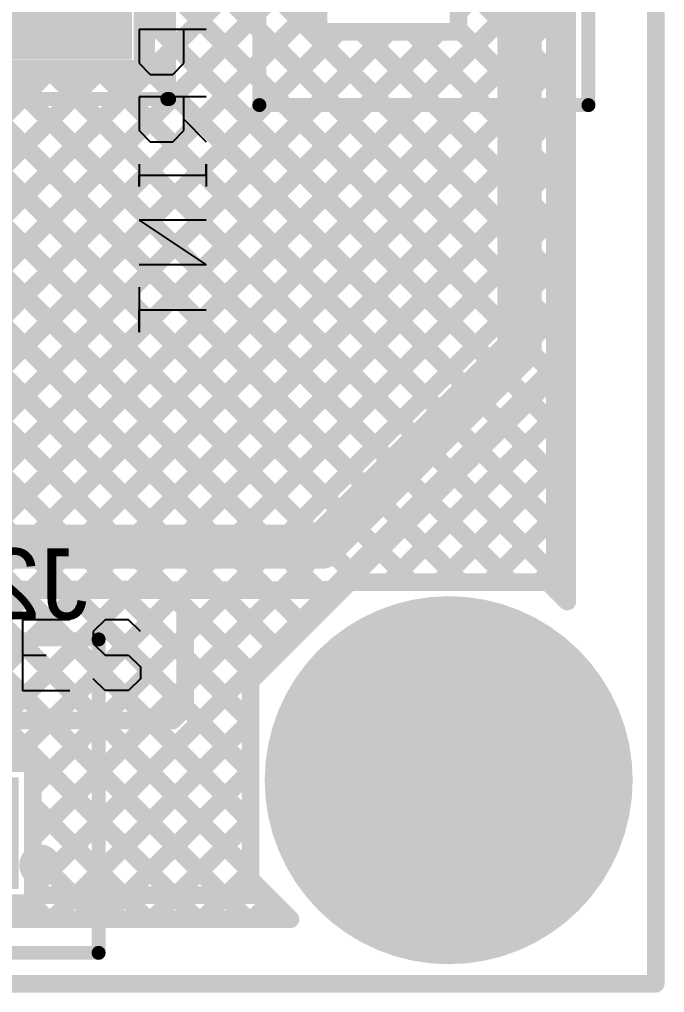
# Model space of a CAD drawing. Header units: millimetres. Extents: x 0.78 to 3.29, y 2.96 to 5.31.
# Drawn here: x 2.924 to 3.289, y 2.958 to 3.508 of the extents above; entities that cross this region are included whole.
import ezdxf

# ---------------------------------------------------------------- set-up
doc = ezdxf.new("R2010")
doc.units = ezdxf.units.MM
doc.header["$MEASUREMENT"] = 0
for name, color, linetype in [('BottomLayer', 5, 'Continuous'), ('BottomOverlay', 54, 'Continuous'), ('BottomSolder', 6, 'Continuous'), ('Mechanical2', 216, 'Continuous'), ('MultiLayer', 9, 'Continuous'), ('PadHoleLayer', 156, 'Continuous'), ('TopLayer', 1, 'Continuous'), ('TopOverlay', 2, 'Continuous'), ('TopPaste', 8, 'Continuous'), ('TopSolder', 216, 'Continuous')]:
    doc.layers.add(name, color=color, linetype=linetype)

# ---------------------------------------------------------------- blocks, each defined once
blk = doc.blocks.new('B13B_PH_K_S_LF__SN__B_12')
at = {"layer": 'BottomOverlay', "const_width": 0.00787}
for points in [[(-0.55344, 0.073), (-0.55344, -0.113)], [(-0.55344, 0.073), (0.55334, 0.073)], [(-0.55344, -0.113), (0.55334, -0.113)]]:
    blk.add_lwpolyline(points, dxfattribs=at)
at = {"layer": 'BottomOverlay', "const_width": 0.00394}
for points in [[(-0.55541, 0.073, 1), (-0.55147, 0.073, 1)], [(-0.55541, 0.073, 1), (-0.55147, 0.073, 1)], [(-0.55541, -0.113, 1), (-0.55147, -0.113, 1)], [(-0.55541, -0.113, 1), (-0.55147, -0.113, 1)]]:
    blk.add_lwpolyline(points, format="xyb", close=True, dxfattribs=at)
blk = doc.blocks.new('B2B_PH_K_S_LF__SN__B_13')
at = {"layer": 'BottomLayer', "const_width": 0.02756}
blk.add_lwpolyline([(0.02559, 0, 1), (0.05315, 0, 1)], format="xyb", close=True, dxfattribs=at)
at = {"layer": 'BottomLayer'}
blk.add_solid([(-0.06693, -0.02756), (-0.01181, -0.02756), (-0.06693, 0.02756), (-0.01181, 0.02756)], dxfattribs=at)
at = {"layer": 'BottomOverlay', "const_width": 0.00787}
for points in [[(-0.11614, 0.06758), (-0.11614, -0.10959)], [(0.11927, 0.06758), (-0.11614, 0.06758)], [(0.11927, 0.06758), (0.11927, -0.10959)], [(0.11927, -0.10959), (-0.11614, -0.10959)]]:
    blk.add_lwpolyline(points, dxfattribs=at)
at = {"layer": 'BottomOverlay'}
for points, const_width in [([(-0.11811, 0.06758, 1), (-0.11417, 0.06758, 1)], 0.00394), ([(-0.11811, 0.06758, 1), (-0.11417, 0.06758, 1)], 0.00394), ([(0.1173, 0.06758, 1), (0.12124, 0.06758, 1)], 0.00394), ([(0.1173, 0.06758, 1), (0.12124, 0.06758, 1)], 0.00394), ([(-0.07629, 0.018, 1), (-0.08971, 0.018, 1)], 0.01), ([(-0.09221, 0.018, 1), (-0.08721, 0.018, 1)], 0.005), ([(-0.07879, 0.018, 1), (-0.07379, 0.018, 1)], 0.005), ([(-0.11811, -0.10959, 1), (-0.11417, -0.10959, 1)], 0.00394), ([(-0.11811, -0.10959, 1), (-0.11417, -0.10959, 1)], 0.00394), ([(0.1173, -0.10959, 1), (0.12124, -0.10959, 1)], 0.00394), ([(0.1173, -0.10959, 1), (0.12124, -0.10959, 1)], 0.00394)]:
    blk.add_lwpolyline(points, format="xyb", close=True, dxfattribs=dict(at, const_width=const_width))
at = {"layer": 'BottomSolder', "const_width": 0.03156}
blk.add_lwpolyline([(0.02359, 0, 1), (0.05515, 0, 1)], format="xyb", close=True, dxfattribs=at)
at = {"layer": 'BottomSolder'}
blk.add_solid([(-0.07093, -0.03156), (-0.00781, -0.03156), (-0.07093, 0.03156), (-0.00781, 0.03156)], dxfattribs=at)
at = {"layer": 'MultiLayer', "const_width": 0.02756}
blk.add_lwpolyline([(0.02559, 0, 1), (0.05315, 0, 1)], format="xyb", close=True, dxfattribs=at)
at = {"layer": 'MultiLayer'}
blk.add_solid([(-0.06693, -0.02756), (-0.01181, -0.02756), (-0.06693, 0.02756), (-0.01181, 0.02756)], dxfattribs=at)
at = {"layer": 'PadHoleLayer', "const_width": 0.01575}
for points in [[(-0.04724, 0, 1), (-0.0315, 0, 1)], [(0.0315, 0, 1), (0.04724, 0, 1)]]:
    blk.add_lwpolyline(points, format="xyb", close=True, dxfattribs=at)
at = {"layer": 'TopLayer', "const_width": 0.02756}
blk.add_lwpolyline([(0.02559, 0, 1), (0.05315, 0, 1)], format="xyb", close=True, dxfattribs=at)
at = {"layer": 'TopLayer'}
blk.add_solid([(-0.06693, -0.02756), (-0.01181, -0.02756), (-0.06693, 0.02756), (-0.01181, 0.02756)], dxfattribs=at)
at = {"layer": 'TopSolder', "const_width": 0.03156}
blk.add_lwpolyline([(0.02359, 0, 1), (0.05515, 0, 1)], format="xyb", close=True, dxfattribs=at)
at = {"layer": 'TopSolder'}
blk.add_solid([(-0.07093, -0.03156), (-0.00781, -0.03156), (-0.07093, 0.03156), (-0.00781, 0.03156)], dxfattribs=at)
blk = doc.blocks.new('R__2512_31')
at = {"layer": 'TopLayer'}
for points in [[(-0.18307, -0.07283), (-0.05315, -0.07283), (-0.18307, 0.07283), (-0.05315, 0.07283)], [(0.05315, -0.07283), (0.18307, -0.07283), (0.05315, 0.07283), (0.18307, 0.07283)]]:
    blk.add_solid(points, dxfattribs=at)
at = {"layer": 'TopOverlay', "const_width": 0.01}
for points in [[(-0.193, 0.083), (0.193, 0.083)], [(-0.193, -0.082), (-0.193, 0.083)], [(0.193, -0.082), (0.193, 0.083)], [(-0.193, -0.082), (0.193, -0.082)]]:
    blk.add_lwpolyline(points, dxfattribs=at)
at = {"layer": 'TopOverlay', "const_width": 0.005}
for points in [[(-0.1955, 0.083, 1), (-0.1905, 0.083, 1)], [(-0.1955, 0.083, 1), (-0.1905, 0.083, 1)], [(0.1905, 0.083, 1), (0.1955, 0.083, 1)], [(0.1905, 0.083, 1), (0.1955, 0.083, 1)], [(-0.1955, -0.082, 1), (-0.1905, -0.082, 1)], [(-0.1955, -0.082, 1), (-0.1905, -0.082, 1)], [(0.1905, -0.082, 1), (0.1955, -0.082, 1)], [(0.1905, -0.082, 1), (0.1955, -0.082, 1)]]:
    blk.add_lwpolyline(points, format="xyb", close=True, dxfattribs=at)
at = {"layer": 'TopPaste'}
for points in [[(-0.18307, -0.07283), (-0.05315, -0.07283), (-0.18307, 0.07283), (-0.05315, 0.07283)], [(0.05315, -0.07283), (0.18307, -0.07283), (0.05315, 0.07283), (0.18307, 0.07283)]]:
    blk.add_solid(points, dxfattribs=at)
at = {"layer": 'TopSolder'}
for points in [[(-0.18707, -0.07683), (-0.04915, -0.07683), (-0.18707, 0.07683), (-0.04915, 0.07683)], [(0.04915, -0.07683), (0.18707, -0.07683), (0.04915, 0.07683), (0.18707, 0.07683)]]:
    blk.add_solid(points, dxfattribs=at)

msp = doc.modelspace()

# ---------------------------------------------------------------- linework, layer by layer
at = {"layer": 'BottomLayer'}
for points, const_width in [([(3.234, 3.98984), (3.234, 3.179)], 0.01), ([(3.207, 3.32161), (3.207, 3.62404)], 0.025), ([(3.2315, 3.32161), (3.2315, 3.62404)], 0.01), ([(2.70035, 3.29432), (2.94637, 3.54034)], 0.025), ([(3.2315, 3.50016), (3.234, 3.49766)], 0.01), ([(3.2315, 3.48606), (3.234, 3.48856)], 0.01), ([(3.2315, 3.47187), (3.234, 3.46937)], 0.01), ([(3.2315, 3.45777), (3.234, 3.46027)], 0.01), ([(3.2315, 3.44359), (3.234, 3.44109)], 0.01), ([(3.2315, 3.42949), (3.234, 3.43199)], 0.01), ([(3.2315, 3.4153), (3.234, 3.4128)], 0.01), ([(3.2315, 3.4012), (3.234, 3.4037)], 0.01), ([(3.2315, 3.38702), (3.234, 3.38452)], 0.01), ([(3.2315, 3.37292), (3.234, 3.37542)], 0.01), ([(3.2315, 3.35874), (3.234, 3.35624)], 0.01), ([(3.2315, 3.34464), (3.234, 3.34714)], 0.01), ([(3.09539, 3.21), (3.207, 3.32161)], 0.025), ([(3.2315, 3.33045), (3.234, 3.32795)], 0.01), ([(3.23075, 3.3156), (3.234, 3.31885)], 0.01), ([(3.22667, 3.307), (3.234, 3.29967)], 0.01), ([(3.11274, 3.1927), (3.2243, 3.30426)], 0.01), ([(3.13343, 3.19), (3.234, 3.29057)], 0.01), ([(3.21271, 3.29267), (3.234, 3.27138)], 0.01), ([(3.19857, 3.27853), (3.234, 3.2431)], 0.01), ([(3.16172, 3.19), (3.234, 3.26228)], 0.01), ([(3.18443, 3.26439), (3.234, 3.21481)], 0.01), ([(3.17029, 3.25024), (3.234, 3.18653)], 0.01), ([(3.15614, 3.2361), (3.20225, 3.19)], 0.01), ([(3.19, 3.19), (3.234, 3.234)], 0.01), ([(3.142, 3.22196), (3.17396, 3.19)], 0.01), ([(2.683, 3.21), (3.09539, 3.21)], 0.025), ([(3.12786, 3.20782), (3.14568, 3.19)], 0.01), ([(3.21829, 3.19), (3.234, 3.20571)], 0.01), ([(3.11372, 3.19368), (3.11739, 3.19)], 0.01), ([(2.69102, 3.1855), (3.09539, 3.1855)], 0.01), ([(2.83189, 3.08644), (2.93094, 3.1855)], 0.01), ([(2.83905, 3.1855), (3.01155, 3.013)], 0.01), ([(2.86129, 3.08756), (2.95923, 3.1855)], 0.01), ([(2.86734, 3.1855), (3.03984, 3.013)], 0.01), ([(2.88957, 3.08756), (2.98751, 3.1855)], 0.01), ([(2.89562, 3.1855), (3.055, 3.02612)], 0.01), ([(2.91786, 3.08756), (3.0158, 3.1855)], 0.01), ([(2.9239, 3.1855), (3.055, 3.0544)], 0.01), ([(2.93193, 3.01678), (3.1014, 3.18625)], 0.01), ([(2.93193, 3.07335), (3.04408, 3.1855)], 0.01), ([(2.93193, 3.04506), (3.07236, 3.1855)], 0.01), ([(2.95219, 3.1855), (3.055, 3.08269)], 0.01), ([(2.98047, 3.1855), (3.055, 3.11097)], 0.01), ([(3.00876, 3.1855), (3.05763, 3.13663)], 0.01), ([(3.03704, 3.1855), (3.07177, 3.15077)], 0.01), ([(3.055, 3.134), (3.111, 3.19)], 0.01), ([(3.06532, 3.1855), (3.08591, 3.16491)], 0.01), ([(3.09361, 3.1855), (3.10005, 3.17905)], 0.01), ([(3.111, 3.19), (3.223, 3.19)], 0.01), ([(3.223, 3.19), (3.234, 3.179)], 0.01), ([(3.055, 3.022), (3.055, 3.134)], 0.01), ([(2.95643, 3.013), (3.055, 3.11157)], 0.01), ([(2.85281, 3.08756), (2.93193, 3.08756)], 0.01), ([(2.93193, 3.013), (2.93193, 3.08756)], 0.01), ([(2.98472, 3.013), (3.055, 3.08328)], 0.01), ([(2.93193, 3.06434), (2.98327, 3.013)], 0.01), ([(3.013, 3.013), (3.055, 3.055)], 0.01), ([(2.93193, 3.03605), (2.95498, 3.013)], 0.01), ([(3.04129, 3.013), (3.055, 3.02671)], 0.01), ([(3.055, 3.022), (3.064, 3.013)], 0.01), ([(2.93193, 3.013), (3.064, 3.013)], 0.01)]:
    msp.add_lwpolyline(points, dxfattribs=dict(at, const_width=const_width))
for points, const_width in [([(3.229, 3.50016, 1), (3.234, 3.50016, 1)], 0.005), ([(3.2315, 3.49766, 1), (3.2365, 3.49766, 1)], 0.005), ([(3.2315, 3.48856, 1), (3.2365, 3.48856, 1)], 0.005), ([(3.229, 3.48606, 1), (3.234, 3.48606, 1)], 0.005), ([(3.229, 3.47187, 1), (3.234, 3.47187, 1)], 0.005), ([(3.2315, 3.46937, 1), (3.2365, 3.46937, 1)], 0.005), ([(3.2315, 3.46027, 1), (3.2365, 3.46027, 1)], 0.005), ([(3.229, 3.45777, 1), (3.234, 3.45777, 1)], 0.005), ([(3.229, 3.44359, 1), (3.234, 3.44359, 1)], 0.005), ([(3.2315, 3.44109, 1), (3.2365, 3.44109, 1)], 0.005), ([(3.229, 3.42949, 1), (3.234, 3.42949, 1)], 0.005), ([(3.2315, 3.43199, 1), (3.2365, 3.43199, 1)], 0.005), ([(3.229, 3.4153, 1), (3.234, 3.4153, 1)], 0.005), ([(3.2315, 3.4128, 1), (3.2365, 3.4128, 1)], 0.005), ([(3.229, 3.4012, 1), (3.234, 3.4012, 1)], 0.005), ([(3.2315, 3.4037, 1), (3.2365, 3.4037, 1)], 0.005), ([(3.229, 3.38702, 1), (3.234, 3.38702, 1)], 0.005), ([(3.2315, 3.38452, 1), (3.2365, 3.38452, 1)], 0.005), ([(3.229, 3.37292, 1), (3.234, 3.37292, 1)], 0.005), ([(3.2315, 3.37542, 1), (3.2365, 3.37542, 1)], 0.005), ([(3.229, 3.35874, 1), (3.234, 3.35874, 1)], 0.005), ([(3.2315, 3.35624, 1), (3.2365, 3.35624, 1)], 0.005), ([(3.229, 3.34464, 1), (3.234, 3.34464, 1)], 0.005), ([(3.2315, 3.34714, 1), (3.2365, 3.34714, 1)], 0.005), ([(3.20075, 3.32161, 1), (3.21325, 3.32161, 1)], 0.0125), ([(3.20075, 3.32161, 1), (3.21325, 3.32161, 1)], 0.0125), ([(3.229, 3.33045, 1), (3.234, 3.33045, 1)], 0.005), ([(3.2315, 3.32795, 1), (3.2365, 3.32795, 1)], 0.005), ([(3.229, 3.32161, 1), (3.234, 3.32161, 1)], 0.005), ([(3.229, 3.32161, 1), (3.234, 3.32161, 1)], 0.005), ([(3.229, 3.32161, 1), (3.234, 3.32161, 1)], 0.005), ([(3.2315, 3.31885, 1), (3.2365, 3.31885, 1)], 0.005), ([(3.22825, 3.3156, 1), (3.23325, 3.3156, 1)], 0.005), ([(3.22417, 3.307, 1), (3.22917, 3.307, 1)], 0.005), ([(3.2218, 3.30426, 1), (3.2268, 3.30426, 1)], 0.005), ([(3.2218, 3.30426, 1), (3.2268, 3.30426, 1)], 0.005), ([(3.22182, 3.30428, 1), (3.22682, 3.30428, 1)], 0.005), ([(3.2315, 3.29967, 1), (3.2365, 3.29967, 1)], 0.005), ([(3.21021, 3.29267, 1), (3.21521, 3.29267, 1)], 0.005), ([(3.2315, 3.29057, 1), (3.2365, 3.29057, 1)], 0.005), ([(3.19607, 3.27853, 1), (3.20107, 3.27853, 1)], 0.005), ([(3.2315, 3.27138, 1), (3.2365, 3.27138, 1)], 0.005), ([(3.18193, 3.26439, 1), (3.18693, 3.26439, 1)], 0.005), ([(3.2315, 3.26228, 1), (3.2365, 3.26228, 1)], 0.005), ([(3.16779, 3.25024, 1), (3.17279, 3.25024, 1)], 0.005), ([(3.2315, 3.2431, 1), (3.2365, 3.2431, 1)], 0.005), ([(3.15364, 3.2361, 1), (3.15864, 3.2361, 1)], 0.005), ([(3.2315, 3.234, 1), (3.2365, 3.234, 1)], 0.005), ([(3.1395, 3.22196, 1), (3.1445, 3.22196, 1)], 0.005), ([(3.08914, 3.21, 1), (3.10164, 3.21, 1)], 0.0125), ([(3.08914, 3.21, 1), (3.10164, 3.21, 1)], 0.0125), ([(3.2315, 3.21481, 1), (3.2365, 3.21481, 1)], 0.005), ([(3.12536, 3.20782, 1), (3.13036, 3.20782, 1)], 0.005), ([(3.2315, 3.20571, 1), (3.2365, 3.20571, 1)], 0.005), ([(3.11022, 3.19268, 1), (3.11522, 3.19268, 1)], 0.005), ([(3.11024, 3.1927, 1), (3.11524, 3.1927, 1)], 0.005), ([(3.11024, 3.1927, 1), (3.11524, 3.1927, 1)], 0.005), ([(3.11122, 3.19368, 1), (3.11622, 3.19368, 1)], 0.005), ([(2.9214, 3.1855, 1), (2.9264, 3.1855, 1)], 0.005), ([(2.92844, 3.1855, 1), (2.93344, 3.1855, 1)], 0.005), ([(2.94969, 3.1855, 1), (2.95469, 3.1855, 1)], 0.005), ([(2.95673, 3.1855, 1), (2.96173, 3.1855, 1)], 0.005), ([(2.97797, 3.1855, 1), (2.98297, 3.1855, 1)], 0.005), ([(2.98501, 3.1855, 1), (2.99001, 3.1855, 1)], 0.005), ([(3.00626, 3.1855, 1), (3.01126, 3.1855, 1)], 0.005), ([(3.0133, 3.1855, 1), (3.0183, 3.1855, 1)], 0.005), ([(3.03454, 3.1855, 1), (3.03954, 3.1855, 1)], 0.005), ([(3.04158, 3.1855, 1), (3.04658, 3.1855, 1)], 0.005), ([(3.06282, 3.1855, 1), (3.06782, 3.1855, 1)], 0.005), ([(3.06986, 3.1855, 1), (3.07486, 3.1855, 1)], 0.005), ([(3.09111, 3.1855, 1), (3.09611, 3.1855, 1)], 0.005), ([(3.09289, 3.1855, 1), (3.09789, 3.1855, 1)], 0.005), ([(3.09289, 3.1855, 1), (3.09789, 3.1855, 1)], 0.005), ([(3.09289, 3.1855, 1), (3.09789, 3.1855, 1)], 0.005), ([(3.0989, 3.18625, 1), (3.1039, 3.18625, 1)], 0.005), ([(3.1085, 3.19, 1), (3.1135, 3.19, 1)], 0.005), ([(3.1085, 3.19, 1), (3.1135, 3.19, 1)], 0.005), ([(3.11489, 3.19, 1), (3.11989, 3.19, 1)], 0.005), ([(3.13093, 3.19, 1), (3.13593, 3.19, 1)], 0.005), ([(3.14318, 3.19, 1), (3.14818, 3.19, 1)], 0.005), ([(3.15922, 3.19, 1), (3.16422, 3.19, 1)], 0.005), ([(3.17146, 3.19, 1), (3.17646, 3.19, 1)], 0.005), ([(3.1875, 3.19, 1), (3.1925, 3.19, 1)], 0.005), ([(3.19975, 3.19, 1), (3.20475, 3.19, 1)], 0.005), ([(3.21579, 3.19, 1), (3.22079, 3.19, 1)], 0.005), ([(3.2205, 3.19, 1), (3.2255, 3.19, 1)], 0.005), ([(3.2205, 3.19, 1), (3.2255, 3.19, 1)], 0.005), ([(3.2315, 3.18653, 1), (3.2365, 3.18653, 1)], 0.005), ([(3.09755, 3.17905, 1), (3.10255, 3.17905, 1)], 0.005), ([(3.2315, 3.179, 1), (3.2365, 3.179, 1)], 0.005), ([(3.2315, 3.179, 1), (3.2365, 3.179, 1)], 0.005), ([(3.117, 3.078, 1), (3.217, 3.078, 1)], 0.1), ([(3.08341, 3.16491, 1), (3.08841, 3.16491, 1)], 0.005), ([(3.06927, 3.15077, 1), (3.07427, 3.15077, 1)], 0.005), ([(3.05513, 3.13663, 1), (3.06013, 3.13663, 1)], 0.005), ([(3.0525, 3.134, 1), (3.0575, 3.134, 1)], 0.005), ([(3.0525, 3.134, 1), (3.0575, 3.134, 1)], 0.005), ([(3.0525, 3.11157, 1), (3.0575, 3.11157, 1)], 0.005), ([(3.0525, 3.11097, 1), (3.0575, 3.11097, 1)], 0.005), ([(2.92943, 3.08756, 1), (2.93443, 3.08756, 1)], 0.005), ([(2.92943, 3.08756, 1), (2.93443, 3.08756, 1)], 0.005), ([(3.0525, 3.08328, 1), (3.0575, 3.08328, 1)], 0.005), ([(3.0525, 3.08269, 1), (3.0575, 3.08269, 1)], 0.005), ([(2.92943, 3.07335, 1), (2.93443, 3.07335, 1)], 0.005), ([(2.92943, 3.06434, 1), (2.93443, 3.06434, 1)], 0.005), ([(3.0525, 3.055, 1), (3.0575, 3.055, 1)], 0.005), ([(3.0525, 3.0544, 1), (3.0575, 3.0544, 1)], 0.005), ([(2.92943, 3.04506, 1), (2.93443, 3.04506, 1)], 0.005), ([(2.92943, 3.03605, 1), (2.93443, 3.03605, 1)], 0.005), ([(3.0525, 3.02671, 1), (3.0575, 3.02671, 1)], 0.005), ([(3.0525, 3.02612, 1), (3.0575, 3.02612, 1)], 0.005), ([(3.0525, 3.022, 1), (3.0575, 3.022, 1)], 0.005), ([(3.0525, 3.022, 1), (3.0575, 3.022, 1)], 0.005), ([(2.92943, 3.01678, 1), (2.93443, 3.01678, 1)], 0.005), ([(2.92943, 3.013, 1), (2.93443, 3.013, 1)], 0.005), ([(2.92943, 3.013, 1), (2.93443, 3.013, 1)], 0.005), ([(2.95248, 3.013, 1), (2.95748, 3.013, 1)], 0.005), ([(2.95393, 3.013, 1), (2.95893, 3.013, 1)], 0.005), ([(2.98077, 3.013, 1), (2.98577, 3.013, 1)], 0.005), ([(2.98222, 3.013, 1), (2.98722, 3.013, 1)], 0.005), ([(3.00905, 3.013, 1), (3.01405, 3.013, 1)], 0.005), ([(3.0105, 3.013, 1), (3.0155, 3.013, 1)], 0.005), ([(3.03734, 3.013, 1), (3.04234, 3.013, 1)], 0.005), ([(3.03879, 3.013, 1), (3.04379, 3.013, 1)], 0.005), ([(3.0615, 3.013, 1), (3.0665, 3.013, 1)], 0.005), ([(3.0615, 3.013, 1), (3.0665, 3.013, 1)], 0.005)]:
    msp.add_lwpolyline(points, format="xyb", close=True, dxfattribs=dict(at, const_width=const_width))
at = {"layer": 'BottomLayer', "const_width": 0.01}
for points in [[(3.2315, 3.32161, -0.199267), (3.2243, 3.30426)], [(3.2315, 3.32161, -0.198912), (3.22432, 3.30428)], [(3.11274, 3.1927, -0.199267), (3.09539, 3.1855)], [(3.11272, 3.19268, -0.198912), (3.09539, 3.1855)]]:
    msp.add_lwpolyline(points, format="xyb", dxfattribs=at)
at = {"layer": 'BottomOverlay'}
for p, q in [((3.03, 3.5022), (2.99201, 3.5022)), ((2.99201, 3.5022), (2.99201, 3.4832)), ((3.01734, 3.4832), (3.01734, 3.5022)), ((2.99201, 3.4832), (2.99834, 3.47687)), ((3.01101, 3.47687), (3.01734, 3.4832)), ((2.99834, 3.47687), (3.01101, 3.47687)), ((3.03, 3.46421), (2.99201, 3.46421)), ((2.99201, 3.46421), (2.99201, 3.44522)), ((3.01734, 3.44522), (3.01734, 3.46421)), ((3.01734, 3.45155), (3.03, 3.43888)), ((2.99201, 3.44522), (2.99834, 3.43888)), ((3.01101, 3.43888), (3.01734, 3.44522)), ((2.99834, 3.43888), (3.01101, 3.43888)), ((2.99201, 3.42622), (2.99201, 3.41356)), ((3.03, 3.41989), (3.03, 3.42622)), ((3.03, 3.42622), (3.03, 3.41356)), ((2.99201, 3.41356), (2.99201, 3.41989)), ((2.99201, 3.41989), (3.03, 3.41989)), ((3.03, 3.39457), (2.99201, 3.39457)), ((2.99201, 3.39457), (3.03, 3.36924)), ((3.03, 3.36924), (2.99201, 3.36924)), ((2.99201, 3.35658), (2.99201, 3.33125)), ((2.99201, 3.33125), (2.99201, 3.34391)), ((2.99201, 3.34391), (3.03, 3.34391))]:
    msp.add_line(p, q, dxfattribs=at)
at = {"layer": 'BottomSolder', "const_width": 0.104}
msp.add_lwpolyline([(3.115, 3.078, 1), (3.219, 3.078, 1)], format="xyb", close=True, dxfattribs=at)
at = {"layer": 'Mechanical2', "const_width": 0.01}
for points in [[(3.284, 5.129), (3.284, 2.963)], [(0.984, 2.963), (3.284, 2.963)]]:
    msp.add_lwpolyline(points, dxfattribs=at)
at = {"layer": 'Mechanical2', "const_width": 0.005}
msp.add_lwpolyline([(3.2815, 2.963, 1), (3.2865, 2.963, 1)], format="xyb", close=True, dxfattribs=at)
msp.add_lwpolyline([(3.2815, 2.963, 1), (3.2865, 2.963, 1)], format="xyb", close=True, dxfattribs=at)
at = {"layer": 'MultiLayer', "const_width": 0.1}
msp.add_lwpolyline([(3.117, 3.078, 1), (3.217, 3.078, 1)], format="xyb", close=True, dxfattribs=at)
at = {"layer": 'PadHoleLayer', "const_width": 0.05}
msp.add_lwpolyline([(3.142, 3.078, 1), (3.192, 3.078, 1)], format="xyb", close=True, dxfattribs=at)
at = {"layer": 'TopLayer', "const_width": 0.01}
for points in [[(3.227, 3.186), (3.227, 3.94935)], [(3.17256, 3.501), (3.17256, 3.58012)], [(3.17256, 3.51197), (3.227, 3.56641)], [(3.17256, 3.5591), (3.227, 3.50466)], [(2.765, 3.54239), (3.11739, 3.19)], [(2.76137, 3.0725), (3.227, 3.53813)], [(2.99607, 3.47717), (2.99607, 3.5375)], [(2.99617, 3.5375), (3.227, 3.30667)], [(2.99607, 3.50519), (3.02062, 3.52973)], [(3.17256, 3.53081), (3.227, 3.47637)], [(2.63362, 3.11445), (3.03643, 3.51726)], [(2.64776, 3.10031), (3.06351, 3.51606)], [(2.66191, 3.08617), (3.0918, 3.51606)], [(3.04607, 3.51588), (3.227, 3.33495)], [(3.07418, 3.51606), (3.227, 3.36324)], [(3.09344, 3.501), (3.09344, 3.51606)], [(2.765, 3.51411), (3.10005, 3.17905)], [(2.80723, 3.09008), (3.227, 3.50984)], [(2.99607, 3.50931), (3.227, 3.27838)], [(2.67652, 3.0725), (3.10502, 3.501)], [(2.70481, 3.0725), (3.13331, 3.501)], [(2.73309, 3.0725), (3.16159, 3.501)], [(3.09344, 3.501), (3.17256, 3.501)], [(3.11752, 3.501), (3.227, 3.39152)], [(3.1458, 3.501), (3.227, 3.4198)], [(3.17256, 3.50253), (3.227, 3.44809)], [(2.765, 3.48582), (3.08591, 3.16491)], [(2.7075, 3.2449), (2.93977, 3.47717)], [(2.70783, 3.21694), (2.96805, 3.47717)], [(2.83189, 3.08644), (3.227, 3.48156)], [(2.84215, 3.47717), (2.99607, 3.47717)], [(2.85851, 3.47717), (3.14568, 3.19)], [(2.8868, 3.47717), (3.17396, 3.19)], [(2.91508, 3.47717), (3.20225, 3.19)], [(2.94336, 3.47717), (3.227, 3.19353)], [(2.97165, 3.47717), (3.227, 3.22181)], [(2.99607, 3.48103), (3.227, 3.2501)], [(2.72826, 3.466), (3.05763, 3.13663)], [(2.75654, 3.466), (3.07177, 3.15077)], [(2.7075, 3.45847), (3.055, 3.11097)], [(2.86129, 3.08756), (3.227, 3.45327)], [(2.7075, 3.43019), (3.055, 3.08269)], [(2.88957, 3.08756), (3.227, 3.42499)], [(2.7075, 3.4019), (3.055, 3.0544)], [(2.91786, 3.08756), (3.227, 3.3967)], [(2.7075, 3.37362), (3.055, 3.02612)], [(2.93193, 3.07335), (3.227, 3.36842)], [(2.7075, 3.34534), (3.05341, 2.99942)], [(2.93193, 3.04506), (3.227, 3.34014)], [(2.7075, 3.31705), (3.02513, 2.99942)], [(2.93193, 3.01678), (3.227, 3.31185)], [(3.13343, 3.19), (3.227, 3.28357)], [(3.16172, 3.19), (3.227, 3.25528)], [(3.19, 3.19), (3.227, 3.227)], [(3.21829, 3.19), (3.227, 3.19871)], [(3.055, 3.134), (3.111, 3.19)], [(3.111, 3.19), (3.223, 3.19)], [(3.223, 3.19), (3.227, 3.186)], [(3.055, 3.022), (3.055, 3.134)], [(2.94286, 2.99942), (3.055, 3.11157)], [(2.85281, 3.08756), (2.93193, 3.08756)], [(2.93193, 3.00844), (2.93193, 3.08756)], [(2.97114, 2.99942), (3.055, 3.08328)], [(2.93193, 3.06434), (2.99684, 2.99942)], [(2.99943, 2.99942), (3.055, 3.055)], [(2.93193, 3.03605), (2.96856, 2.99942)], [(3.02771, 2.99942), (3.055, 3.02671)], [(3.055, 3.022), (3.07758, 2.99942)], [(3.056, 2.99942), (3.06679, 3.01021)], [(2.85281, 3.00844), (2.93193, 3.00844)], [(2.91457, 2.99942), (2.92359, 3.00844)], [(2.93126, 3.00844), (2.94027, 2.99942)], [(2.7997, 2.99942), (3.07758, 2.99942)]]:
    msp.add_lwpolyline(points, dxfattribs=at)
at = {"layer": 'TopLayer'}
for points, const_width in [([(2.99357, 3.50931, 1), (2.99857, 3.50931, 1)], 0.005), ([(3.17006, 3.51197, 1), (3.17506, 3.51197, 1)], 0.005), ([(3.2245, 3.50984, 1), (3.2295, 3.50984, 1)], 0.005), ([(2.99357, 3.50519, 1), (2.99857, 3.50519, 1)], 0.005), ([(3.2245, 3.50466, 1), (3.2295, 3.50466, 1)], 0.005), ([(3.09094, 3.501, 1), (3.09594, 3.501, 1)], 0.005), ([(3.09094, 3.501, 1), (3.09594, 3.501, 1)], 0.005), ([(3.10252, 3.501, 1), (3.10752, 3.501, 1)], 0.005), ([(3.11502, 3.501, 1), (3.12002, 3.501, 1)], 0.005), ([(3.13081, 3.501, 1), (3.13581, 3.501, 1)], 0.005), ([(3.1433, 3.501, 1), (3.1483, 3.501, 1)], 0.005), ([(3.15909, 3.501, 1), (3.16409, 3.501, 1)], 0.005), ([(3.17006, 3.50253, 1), (3.17506, 3.50253, 1)], 0.005), ([(3.17006, 3.501, 1), (3.17506, 3.501, 1)], 0.005), ([(3.17006, 3.501, 1), (3.17506, 3.501, 1)], 0.005), ([(2.93727, 3.47717, 1), (2.94227, 3.47717, 1)], 0.005), ([(2.94086, 3.47717, 1), (2.94586, 3.47717, 1)], 0.005), ([(2.96555, 3.47717, 1), (2.97055, 3.47717, 1)], 0.005), ([(2.96915, 3.47717, 1), (2.97415, 3.47717, 1)], 0.005), ([(2.99357, 3.48103, 1), (2.99857, 3.48103, 1)], 0.005), ([(2.99357, 3.47717, 1), (2.99857, 3.47717, 1)], 0.005), ([(2.99357, 3.47717, 1), (2.99857, 3.47717, 1)], 0.005), ([(3.2245, 3.48156, 1), (3.2295, 3.48156, 1)], 0.005), ([(3.2245, 3.47637, 1), (3.2295, 3.47637, 1)], 0.005), ([(3.2245, 3.45327, 1), (3.2295, 3.45327, 1)], 0.005), ([(3.2245, 3.44809, 1), (3.2295, 3.44809, 1)], 0.005), ([(3.2245, 3.42499, 1), (3.2295, 3.42499, 1)], 0.005), ([(3.2245, 3.4198, 1), (3.2295, 3.4198, 1)], 0.005), ([(3.2245, 3.3967, 1), (3.2295, 3.3967, 1)], 0.005), ([(3.2245, 3.39152, 1), (3.2295, 3.39152, 1)], 0.005), ([(3.2245, 3.36842, 1), (3.2295, 3.36842, 1)], 0.005), ([(3.2245, 3.36324, 1), (3.2295, 3.36324, 1)], 0.005), ([(3.2245, 3.34014, 1), (3.2295, 3.34014, 1)], 0.005), ([(3.2245, 3.33495, 1), (3.2295, 3.33495, 1)], 0.005), ([(3.2245, 3.31185, 1), (3.2295, 3.31185, 1)], 0.005), ([(3.2245, 3.30667, 1), (3.2295, 3.30667, 1)], 0.005), ([(3.2245, 3.28357, 1), (3.2295, 3.28357, 1)], 0.005), ([(3.2245, 3.27838, 1), (3.2295, 3.27838, 1)], 0.005), ([(3.2245, 3.25528, 1), (3.2295, 3.25528, 1)], 0.005), ([(3.2245, 3.2501, 1), (3.2295, 3.2501, 1)], 0.005), ([(3.2245, 3.227, 1), (3.2295, 3.227, 1)], 0.005), ([(3.2245, 3.22181, 1), (3.2295, 3.22181, 1)], 0.005), ([(3.2245, 3.19871, 1), (3.2295, 3.19871, 1)], 0.005), ([(3.2245, 3.19353, 1), (3.2295, 3.19353, 1)], 0.005), ([(3.1085, 3.19, 1), (3.1135, 3.19, 1)], 0.005), ([(3.1085, 3.19, 1), (3.1135, 3.19, 1)], 0.005), ([(3.11489, 3.19, 1), (3.11989, 3.19, 1)], 0.005), ([(3.13093, 3.19, 1), (3.13593, 3.19, 1)], 0.005), ([(3.14318, 3.19, 1), (3.14818, 3.19, 1)], 0.005), ([(3.15922, 3.19, 1), (3.16422, 3.19, 1)], 0.005), ([(3.17146, 3.19, 1), (3.17646, 3.19, 1)], 0.005), ([(3.1875, 3.19, 1), (3.1925, 3.19, 1)], 0.005), ([(3.19975, 3.19, 1), (3.20475, 3.19, 1)], 0.005), ([(3.21579, 3.19, 1), (3.22079, 3.19, 1)], 0.005), ([(3.2205, 3.19, 1), (3.2255, 3.19, 1)], 0.005), ([(3.2205, 3.19, 1), (3.2255, 3.19, 1)], 0.005), ([(3.2245, 3.186, 1), (3.2295, 3.186, 1)], 0.005), ([(3.2245, 3.186, 1), (3.2295, 3.186, 1)], 0.005), ([(3.09755, 3.17905, 1), (3.10255, 3.17905, 1)], 0.005), ([(3.117, 3.078, 1), (3.217, 3.078, 1)], 0.1), ([(3.08341, 3.16491, 1), (3.08841, 3.16491, 1)], 0.005), ([(3.06927, 3.15077, 1), (3.07427, 3.15077, 1)], 0.005), ([(3.05513, 3.13663, 1), (3.06013, 3.13663, 1)], 0.005), ([(3.0525, 3.134, 1), (3.0575, 3.134, 1)], 0.005), ([(3.0525, 3.134, 1), (3.0575, 3.134, 1)], 0.005), ([(3.0525, 3.11157, 1), (3.0575, 3.11157, 1)], 0.005), ([(3.0525, 3.11097, 1), (3.0575, 3.11097, 1)], 0.005), ([(2.92943, 3.08756, 1), (2.93443, 3.08756, 1)], 0.005), ([(2.92943, 3.08756, 1), (2.93443, 3.08756, 1)], 0.005), ([(3.0525, 3.08328, 1), (3.0575, 3.08328, 1)], 0.005), ([(3.0525, 3.08269, 1), (3.0575, 3.08269, 1)], 0.005), ([(2.92943, 3.07335, 1), (2.93443, 3.07335, 1)], 0.005), ([(2.92943, 3.06434, 1), (2.93443, 3.06434, 1)], 0.005), ([(3.0525, 3.055, 1), (3.0575, 3.055, 1)], 0.005), ([(3.0525, 3.0544, 1), (3.0575, 3.0544, 1)], 0.005), ([(2.92943, 3.04506, 1), (2.93443, 3.04506, 1)], 0.005), ([(2.92943, 3.03605, 1), (2.93443, 3.03605, 1)], 0.005), ([(3.0525, 3.02671, 1), (3.0575, 3.02671, 1)], 0.005), ([(3.0525, 3.02612, 1), (3.0575, 3.02612, 1)], 0.005), ([(3.0525, 3.022, 1), (3.0575, 3.022, 1)], 0.005), ([(3.0525, 3.022, 1), (3.0575, 3.022, 1)], 0.005), ([(2.92943, 3.01678, 1), (2.93443, 3.01678, 1)], 0.005), ([(3.06429, 3.01021, 1), (3.06929, 3.01021, 1)], 0.005), ([(2.92109, 3.00844, 1), (2.92609, 3.00844, 1)], 0.005), ([(2.92876, 3.00844, 1), (2.93376, 3.00844, 1)], 0.005), ([(2.92943, 3.00844, 1), (2.93443, 3.00844, 1)], 0.005), ([(2.92943, 3.00844, 1), (2.93443, 3.00844, 1)], 0.005), ([(2.93777, 2.99942, 1), (2.94277, 2.99942, 1)], 0.005), ([(2.94036, 2.99942, 1), (2.94536, 2.99942, 1)], 0.005), ([(2.96606, 2.99942, 1), (2.97106, 2.99942, 1)], 0.005), ([(2.96864, 2.99942, 1), (2.97364, 2.99942, 1)], 0.005), ([(2.99434, 2.99942, 1), (2.99934, 2.99942, 1)], 0.005), ([(2.99693, 2.99942, 1), (3.00193, 2.99942, 1)], 0.005), ([(3.02263, 2.99942, 1), (3.02763, 2.99942, 1)], 0.005), ([(3.02521, 2.99942, 1), (3.03021, 2.99942, 1)], 0.005), ([(3.05091, 2.99942, 1), (3.05591, 2.99942, 1)], 0.005), ([(3.0535, 2.99942, 1), (3.0585, 2.99942, 1)], 0.005), ([(3.07508, 2.99942, 1), (3.08008, 2.99942, 1)], 0.005), ([(3.07508, 2.99942, 1), (3.08008, 2.99942, 1)], 0.005)]:
    msp.add_lwpolyline(points, format="xyb", close=True, dxfattribs=dict(at, const_width=const_width))
at = {"layer": 'TopOverlay'}
for p, q in [((2.9528, 3.16868), (2.92614, 3.16868)), ((2.92614, 3.16868), (2.92614, 3.12869)), ((2.97279, 3.16868), (2.96613, 3.16202)), ((2.98612, 3.16868), (2.97279, 3.16868)), ((2.99279, 3.16202), (2.98612, 3.16868)), ((2.96613, 3.16202), (2.96613, 3.15535)), ((2.96613, 3.15535), (2.97279, 3.14869)), ((2.92614, 3.14869), (2.93947, 3.14869)), ((2.97279, 3.14869), (2.98612, 3.14869)), ((2.98612, 3.14869), (2.99279, 3.14202)), ((2.99279, 3.14202), (2.99279, 3.13536)), ((2.97279, 3.12869), (2.96613, 3.13536)), ((2.99279, 3.13536), (2.98612, 3.12869)), ((2.92614, 3.12869), (2.9528, 3.12869)), ((2.98612, 3.12869), (2.97279, 3.12869))]:
    msp.add_line(p, q, dxfattribs=at)
for points, const_width in [([(3.009, 3.463), (3.009, 4.802)], 0.00787), ([(2.593, 3.463), (3.008, 3.463)], 0.00787), ([(2.325, 3.18569), (3.007, 3.18569)], 0.01), ([(3.007, 3.18569), (3.018, 3.17469)], 0.01), ([(3.018, 3.11869), (3.018, 3.17469)], 0.01), ([(3.011, 3.11169), (3.018, 3.11869)], 0.01), ([(2.321, 3.11169), (3.011, 3.11169)], 0.01)]:
    msp.add_lwpolyline(points, dxfattribs=dict(at, const_width=const_width))
for points, const_width in [([(3.00603, 3.463, 1), (3.00997, 3.463, 1)], 0.00394), ([(3.00703, 3.463, 1), (3.01097, 3.463, 1)], 0.00394), ([(3.0045, 3.18569, 1), (3.0095, 3.18569, 1)], 0.005), ([(3.0045, 3.18569, 1), (3.0095, 3.18569, 1)], 0.005), ([(3.0155, 3.17469, 1), (3.0205, 3.17469, 1)], 0.005), ([(3.0155, 3.17469, 1), (3.0205, 3.17469, 1)], 0.005), ([(3.0155, 3.11869, 1), (3.0205, 3.11869, 1)], 0.005), ([(3.0155, 3.11869, 1), (3.0205, 3.11869, 1)], 0.005), ([(3.0085, 3.11169, 1), (3.0135, 3.11169, 1)], 0.005), ([(3.0085, 3.11169, 1), (3.0135, 3.11169, 1)], 0.005)]:
    msp.add_lwpolyline(points, format="xyb", close=True, dxfattribs=dict(at, const_width=const_width))
at = {"layer": 'TopSolder', "const_width": 0.104}
msp.add_lwpolyline([(3.115, 3.078, 1), (3.219, 3.078, 1)], format="xyb", close=True, dxfattribs=at)

# ---------------------------------------------------------------- block references
for name, p, rotation in [('B13B_PH_K_S_LF__SN__B_12', (3.133, 4.013), 90), ('R__2512_31', (2.801, 3.562), 360), ('B2B_PH_K_S_LF__SN__B_13', (2.853, 3.048), 180)]:
    msp.add_blockref(name, p, dxfattribs=dict(rotation=rotation))

# ---------------------------------------------------------------- texts
at = {"layer": 'BottomOverlay', "text_generation_flag": 2}
msp.add_text('J2#', height=0.04, dxfattribs=at).set_placement((2.963, 3.169))

doc.saveas('drawing.dxf')
